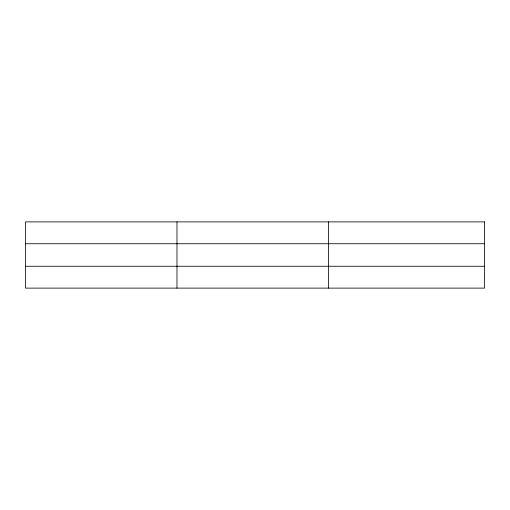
<?xml version="1.0" encoding="UTF-8"?>
<svg xmlns="http://www.w3.org/2000/svg" width="510" height="510" viewBox="0 0 510 510"><rect width="100%" height="100%" fill="white"/><g stroke="black" fill="none" stroke-linecap="round" stroke-linejoin="round"><path stroke-width="0.76" d="M176.97 288.118L176.97 221.882M328.44 288.118L328.44 221.882M25.5 243.742L484.5 243.742M25.5 266.258L484.5 266.258M484.5 221.882L484.5 288.118L25.5 288.118L25.5 221.882L484.5 221.882"/></g></svg>
